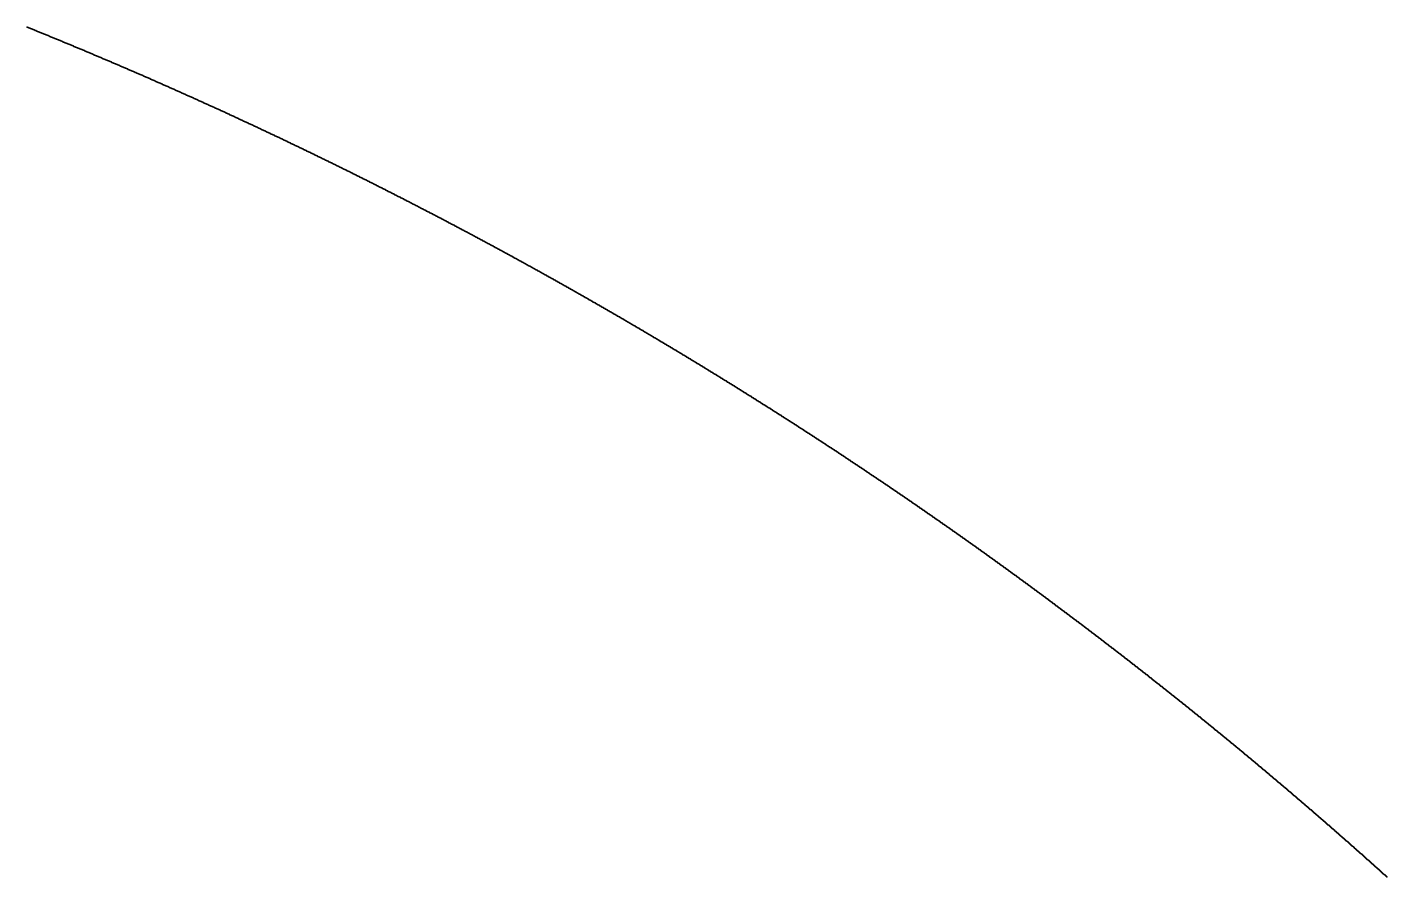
# Model space of a CAD drawing. Header units: metres. Extents: x -98 to 49, y -90 to 91.
# Drawn here: x 18.41 to 32.93, y 36.51 to 45.59 of the extents above; entities that cross this region are included whole.
import ezdxf

# ---------------------------------------------------------------- set-up
doc = ezdxf.new("R2010")
doc.units = ezdxf.units.M

msp = doc.modelspace()

# ---------------------------------------------------------------- linework, layer by layer
for p in [(18.408, 45.591), (18.418, 45.587), (18.427, 45.584), (18.436, 45.58), (18.445, 45.576), (18.455, 45.572), (18.464, 45.569), (18.473, 45.565), (18.482, 45.561), (18.492, 45.557), (18.501, 45.554), (18.51, 45.55), (18.519, 45.546), (18.529, 45.542), (18.538, 45.539), (18.547, 45.535), (18.557, 45.531), (18.566, 45.527), (18.575, 45.523), (18.584, 45.52), (18.594, 45.516), (18.603, 45.512), (18.612, 45.508), (18.621, 45.505), (18.631, 45.501), (18.64, 45.497), (18.649, 45.493), (18.658, 45.489), (18.668, 45.486), (18.677, 45.482), (18.686, 45.478), (18.695, 45.474), (18.705, 45.47), (18.714, 45.467), (18.723, 45.463), (18.732, 45.459), (18.742, 45.455), (18.751, 45.451), (18.76, 45.447), (18.769, 45.444), (18.779, 45.44), (18.788, 45.436), (18.797, 45.432), (18.806, 45.428), (18.815, 45.425), (18.825, 45.421), (18.834, 45.417), (18.843, 45.413), (18.852, 45.409), (18.862, 45.405), (18.871, 45.402), (18.88, 45.398), (18.889, 45.394), (18.899, 45.39), (18.908, 45.386), (18.917, 45.382), (18.926, 45.379), (18.935, 45.375), (18.945, 45.371), (18.954, 45.367), (18.963, 45.363), (18.972, 45.359), (18.982, 45.355), (18.991, 45.352), (19, 45.348), (19.009, 45.344), (19.019, 45.34), (19.028, 45.336), (19.037, 45.332), (19.046, 45.328), (19.055, 45.324), (19.065, 45.321), (19.074, 45.317), (19.083, 45.313), (19.092, 45.309), (19.101, 45.305), (19.111, 45.301), (19.12, 45.297), (19.129, 45.293), (19.138, 45.289), (19.148, 45.286), (19.157, 45.282), (19.166, 45.278), (19.175, 45.274), (19.184, 45.27), (19.194, 45.266), (19.203, 45.262), (19.212, 45.258), (19.221, 45.254), (19.23, 45.25), (19.24, 45.247), (19.249, 45.243), (19.258, 45.239), (19.267, 45.235), (19.276, 45.231), (19.286, 45.227), (19.295, 45.223), (19.304, 45.219), (19.313, 45.215), (19.322, 45.211), (19.332, 45.207), (19.341, 45.203), (19.35, 45.199), (19.359, 45.196), (19.368, 45.192), (19.378, 45.188), (19.387, 45.184), (19.396, 45.18), (19.405, 45.176), (19.414, 45.172), (19.423, 45.168), (19.433, 45.164), (19.442, 45.16), (19.451, 45.156), (19.46, 45.152), (19.469, 45.148), (19.479, 45.144), (19.488, 45.14), (19.497, 45.136), (19.506, 45.132), (19.515, 45.128), (19.524, 45.124), (19.534, 45.12), (19.543, 45.116), (19.552, 45.112), (19.561, 45.108), (19.57, 45.105), (19.579, 45.101), (19.589, 45.097), (19.598, 45.093), (19.607, 45.089), (19.616, 45.085), (19.625, 45.081), (19.635, 45.077), (19.644, 45.073), (19.653, 45.069), (19.662, 45.065), (19.671, 45.061), (19.68, 45.057), (19.689, 45.053), (19.699, 45.049), (19.708, 45.045), (19.717, 45.041), (19.726, 45.037), (19.735, 45.033), (19.744, 45.029), (19.754, 45.025), (19.763, 45.021), (19.772, 45.016), (19.781, 45.012), (19.79, 45.008), (19.799, 45.004), (19.809, 45), (19.818, 44.996), (19.827, 44.992), (19.836, 44.988), (19.845, 44.984), (19.854, 44.98), (19.863, 44.976), (19.873, 44.972), (19.882, 44.968), (19.891, 44.964), (19.9, 44.96), (19.909, 44.956), (19.918, 44.952), (19.927, 44.948), (19.937, 44.944), (19.946, 44.94), (19.955, 44.936), (19.964, 44.932), (19.973, 44.928), (19.982, 44.924), (19.991, 44.919), (20.001, 44.915), (20.01, 44.911), (20.019, 44.907), (20.028, 44.903), (20.037, 44.899), (20.046, 44.895), (20.055, 44.891), (20.064, 44.887), (20.074, 44.883), (20.083, 44.879), (20.092, 44.875), (20.101, 44.871), (20.11, 44.866), (20.119, 44.862), (20.128, 44.858), (20.137, 44.854), (20.147, 44.85), (20.156, 44.846), (20.165, 44.842), (20.174, 44.838), (20.183, 44.834), (20.192, 44.83), (20.201, 44.825), (20.21, 44.821), (20.22, 44.817), (20.229, 44.813), (20.238, 44.809), (20.247, 44.805), (20.256, 44.801), (20.265, 44.797), (20.274, 44.793), (20.283, 44.788), (20.292, 44.784), (20.302, 44.78), (20.311, 44.776), (20.32, 44.772), (20.329, 44.768), (20.338, 44.764), (20.347, 44.759), (20.356, 44.755), (20.365, 44.751), (20.374, 44.747), (20.383, 44.743), (20.393, 44.739), (20.402, 44.735), (20.411, 44.73), (20.42, 44.726), (20.429, 44.722), (20.438, 44.718), (20.447, 44.714), (20.456, 44.71), (20.465, 44.706), (20.474, 44.701), (20.483, 44.697), (20.493, 44.693), (20.502, 44.689), (20.511, 44.685), (20.52, 44.681), (20.529, 44.676), (20.538, 44.672), (20.547, 44.668), (20.556, 44.664), (20.565, 44.66), (20.574, 44.655), (20.583, 44.651), (20.592, 44.647), (20.602, 44.643), (20.611, 44.639), (20.62, 44.635), (20.629, 44.63), (20.638, 44.626), (20.647, 44.622), (20.656, 44.618), (20.665, 44.614), (20.674, 44.609), (20.683, 44.605), (20.692, 44.601), (20.701, 44.597), (20.71, 44.592), (20.72, 44.588), (20.729, 44.584), (20.738, 44.58), (20.747, 44.576), (20.756, 44.571), (20.765, 44.567), (20.774, 44.563), (20.783, 44.559), (20.792, 44.555), (20.801, 44.55), (20.81, 44.546), (20.819, 44.542), (20.828, 44.538), (20.837, 44.533), (20.846, 44.529), (20.855, 44.525), (20.865, 44.521), (20.874, 44.516), (20.883, 44.512), (20.892, 44.508), (20.901, 44.504), (20.91, 44.499), (20.919, 44.495), (20.928, 44.491), (20.937, 44.487), (20.946, 44.482), (20.955, 44.478), (20.964, 44.474), (20.973, 44.47), (20.982, 44.465), (20.991, 44.461), (21, 44.457), (21.009, 44.452), (21.018, 44.448), (21.027, 44.444), (21.036, 44.44), (21.045, 44.435), (21.054, 44.431), (21.063, 44.427), (21.073, 44.423), (21.082, 44.418), (21.091, 44.414), (21.1, 44.41), (21.109, 44.405), (21.118, 44.401), (21.127, 44.397), (21.136, 44.393), (21.145, 44.388), (21.154, 44.384), (21.163, 44.38), (21.172, 44.375), (21.181, 44.371), (21.19, 44.367), (21.199, 44.362), (21.208, 44.358), (21.217, 44.354), (21.226, 44.349), (21.235, 44.345), (21.244, 44.341), (21.253, 44.336), (21.262, 44.332), (21.271, 44.328), (21.28, 44.323), (21.289, 44.319), (21.298, 44.315), (21.307, 44.311), (21.316, 44.306), (21.325, 44.302), (21.334, 44.297), (21.343, 44.293), (21.352, 44.289), (21.361, 44.284), (21.37, 44.28), (21.379, 44.276), (21.388, 44.271), (21.397, 44.267), (21.406, 44.263), (21.415, 44.258), (21.424, 44.254), (21.433, 44.25), (21.442, 44.245), (21.451, 44.241), (21.46, 44.237), (21.469, 44.232), (21.478, 44.228), (21.487, 44.223), (21.496, 44.219), (21.505, 44.215), (21.514, 44.21), (21.523, 44.206), (21.532, 44.202), (21.541, 44.197), (21.55, 44.193), (21.559, 44.188), (21.568, 44.184), (21.577, 44.18), (21.586, 44.175), (21.595, 44.171), (21.604, 44.167), (21.613, 44.162), (21.622, 44.158), (21.631, 44.153), (21.64, 44.149), (21.649, 44.145), (21.658, 44.14), (21.667, 44.136), (21.676, 44.131), (21.685, 44.127), (21.694, 44.122), (21.703, 44.118), (21.712, 44.114), (21.721, 44.109), (21.73, 44.105), (21.739, 44.1), (21.748, 44.096), (21.757, 44.092), (21.766, 44.087), (21.774, 44.083), (21.783, 44.078), (21.792, 44.074), (21.801, 44.069), (21.81, 44.065), (21.819, 44.061), (21.828, 44.056), (21.837, 44.052), (21.846, 44.047), (21.855, 44.043), (21.864, 44.038), (21.873, 44.034), (21.882, 44.029), (21.891, 44.025), (21.9, 44.021), (21.909, 44.016), (21.918, 44.012), (21.927, 44.007), (21.936, 44.003), (21.945, 43.998), (21.954, 43.994), (21.963, 43.989), (21.971, 43.985), (21.98, 43.98), (21.989, 43.976), (21.998, 43.971), (22.007, 43.967), (22.016, 43.962), (22.025, 43.958), (22.034, 43.954), (22.043, 43.949), (22.052, 43.945), (22.061, 43.94), (22.07, 43.936), (22.079, 43.931), (22.088, 43.927), (22.097, 43.922), (22.106, 43.918), (22.115, 43.913), (22.123, 43.909), (22.132, 43.904), (22.141, 43.9), (22.15, 43.895), (22.159, 43.891), (22.168, 43.886), (22.177, 43.882), (22.186, 43.877), (22.195, 43.873), (22.204, 43.868), (22.213, 43.864), (22.222, 43.859), (22.231, 43.855), (22.239, 43.85), (22.248, 43.845), (22.257, 43.841), (22.266, 43.836), (22.275, 43.832), (22.284, 43.827), (22.293, 43.823), (22.302, 43.818), (22.311, 43.814), (22.32, 43.809), (22.329, 43.805), (22.337, 43.8), (22.346, 43.796), (22.355, 43.791), (22.364, 43.786), (22.373, 43.782), (22.382, 43.777), (22.391, 43.773), (22.4, 43.768), (22.409, 43.764), (22.418, 43.759), (22.427, 43.755), (22.435, 43.75), (22.444, 43.745), (22.453, 43.741), (22.462, 43.736), (22.471, 43.732), (22.48, 43.727), (22.489, 43.723), (22.498, 43.718), (22.507, 43.713), (22.515, 43.709), (22.524, 43.704), (22.533, 43.7), (22.542, 43.695), (22.551, 43.691), (22.56, 43.686), (22.569, 43.681), (22.578, 43.677), (22.587, 43.672), (22.595, 43.668), (22.604, 43.663), (22.613, 43.658), (22.622, 43.654), (22.631, 43.649), (22.64, 43.645), (22.649, 43.64), (22.658, 43.635), (22.666, 43.631), (22.675, 43.626), (22.684, 43.622), (22.693, 43.617), (22.702, 43.612), (22.711, 43.608), (22.72, 43.603), (22.729, 43.598), (22.737, 43.594), (22.746, 43.589), (22.755, 43.585), (22.764, 43.58), (22.773, 43.575), (22.782, 43.571), (22.791, 43.566), (22.799, 43.561), (22.808, 43.557), (22.817, 43.552), (22.826, 43.548), (22.835, 43.543), (22.844, 43.538), (22.853, 43.534), (22.861, 43.529), (22.87, 43.524), (22.879, 43.52), (22.888, 43.515), (22.897, 43.51), (22.906, 43.506), (22.914, 43.501), (22.923, 43.496), (22.932, 43.492), (22.941, 43.487), (22.95, 43.482), (22.959, 43.478), (22.968, 43.473), (22.976, 43.468), (22.985, 43.464), (22.994, 43.459), (23.003, 43.454), (23.012, 43.45), (23.021, 43.445), (23.029, 43.44), (23.038, 43.436), (23.047, 43.431), (23.056, 43.426), (23.065, 43.422), (23.074, 43.417), (23.082, 43.412), (23.091, 43.407), (23.1, 43.403), (23.109, 43.398), (23.118, 43.393), (23.127, 43.389), (23.135, 43.384), (23.144, 43.379), (23.153, 43.375), (23.162, 43.37), (23.171, 43.365), (23.179, 43.36), (23.188, 43.356), (23.197, 43.351), (23.206, 43.346), (23.215, 43.342), (23.224, 43.337), (23.232, 43.332), (23.241, 43.327), (23.25, 43.323), (23.259, 43.318), (23.268, 43.313), (23.276, 43.308), (23.285, 43.304), (23.294, 43.299), (23.303, 43.294), (23.312, 43.29), (23.32, 43.285), (23.329, 43.28), (23.338, 43.275), (23.347, 43.271), (23.356, 43.266), (23.364, 43.261), (23.373, 43.256), (23.382, 43.252), (23.391, 43.247), (23.4, 43.242), (23.408, 43.237), (23.417, 43.232), (23.426, 43.228), (23.435, 43.223), (23.444, 43.218), (23.452, 43.213), (23.461, 43.209), (23.47, 43.204), (23.479, 43.199), (23.488, 43.194), (23.496, 43.19), (23.505, 43.185), (23.514, 43.18), (23.523, 43.175), (23.531, 43.17), (23.54, 43.166), (23.549, 43.161), (23.558, 43.156), (23.567, 43.151), (23.575, 43.146), (23.584, 43.142), (23.593, 43.137), (23.602, 43.132), (23.61, 43.127), (23.619, 43.122), (23.628, 43.118), (23.637, 43.113), (23.645, 43.108), (23.654, 43.103), (23.663, 43.098), (23.672, 43.094), (23.681, 43.089), (23.689, 43.084), (23.698, 43.079), (23.707, 43.074), (23.716, 43.07), (23.724, 43.065), (23.733, 43.06), (23.742, 43.055), (23.751, 43.05), (23.759, 43.045), (23.768, 43.041), (23.777, 43.036), (23.786, 43.031), (23.794, 43.026), (23.803, 43.021), (23.812, 43.016), (23.821, 43.012), (23.829, 43.007), (23.838, 43.002), (23.847, 42.997), (23.856, 42.992), (23.864, 42.987), (23.873, 42.982), (23.882, 42.978), (23.891, 42.973), (23.899, 42.968), (23.908, 42.963), (23.917, 42.958), (23.925, 42.953), (23.934, 42.948), (23.943, 42.944), (23.952, 42.939), (23.96, 42.934), (23.969, 42.929), (23.978, 42.924), (23.987, 42.919), (23.995, 42.914), (24.004, 42.909), (24.013, 42.905), (24.022, 42.9), (24.03, 42.895), (24.039, 42.89), (24.048, 42.885), (24.056, 42.88), (24.065, 42.875), (24.074, 42.87), (24.083, 42.865), (24.091, 42.861), (24.1, 42.856), (24.109, 42.851), (24.117, 42.846), (24.126, 42.841), (24.135, 42.836), (24.144, 42.831), (24.152, 42.826), (24.161, 42.821), (24.17, 42.816), (24.178, 42.811), (24.187, 42.807), (24.196, 42.802), (24.205, 42.797), (24.213, 42.792), (24.222, 42.787), (24.231, 42.782), (24.239, 42.777), (24.248, 42.772), (24.257, 42.767), (24.265, 42.762), (24.274, 42.757), (24.283, 42.752), (24.291, 42.747), (24.3, 42.742), (24.309, 42.737), (24.318, 42.733), (24.326, 42.728), (24.335, 42.723), (24.344, 42.718), (24.352, 42.713), (24.361, 42.708), (24.37, 42.703), (24.378, 42.698), (24.387, 42.693), (24.396, 42.688), (24.404, 42.683), (24.413, 42.678), (24.422, 42.673), (24.43, 42.668), (24.439, 42.663), (24.448, 42.658), (24.456, 42.653), (24.465, 42.648), (24.474, 42.643), (24.483, 42.638), (24.491, 42.633), (24.5, 42.628), (24.509, 42.623), (24.517, 42.618), (24.526, 42.613), (24.535, 42.608), (24.543, 42.603), (24.552, 42.598), (24.561, 42.593), (24.569, 42.588), (24.578, 42.583), (24.586, 42.578), (24.595, 42.573), (24.604, 42.568), (24.612, 42.563), (24.621, 42.558), (24.63, 42.553), (24.638, 42.548), (24.647, 42.543), (24.656, 42.538), (24.664, 42.533), (24.673, 42.528), (24.682, 42.523), (24.69, 42.518), (24.699, 42.513), (24.708, 42.508), (24.716, 42.503), (24.725, 42.498), (24.734, 42.493), (24.742, 42.488), (24.751, 42.483), (24.759, 42.478), (24.768, 42.473), (24.777, 42.468), (24.785, 42.463), (24.794, 42.458), (24.803, 42.453), (24.811, 42.448), (24.82, 42.443), (24.829, 42.438), (24.837, 42.433), (24.846, 42.428), (24.854, 42.423), (24.863, 42.417), (24.872, 42.412), (24.88, 42.407), (24.889, 42.402), (24.898, 42.397), (24.906, 42.392), (24.915, 42.387), (24.923, 42.382), (24.932, 42.377), (24.941, 42.372), (24.949, 42.367), (24.958, 42.362), (24.966, 42.357), (24.975, 42.352), (24.984, 42.347), (24.992, 42.341), (25.001, 42.336), (25.01, 42.331), (25.018, 42.326), (25.027, 42.321), (25.035, 42.316), (25.044, 42.311), (25.053, 42.306), (25.061, 42.301), (25.07, 42.296), (25.078, 42.291), (25.087, 42.285), (25.096, 42.28), (25.104, 42.275), (25.113, 42.27), (25.121, 42.265), (25.13, 42.26), (25.139, 42.255), (25.147, 42.25), (25.156, 42.245), (25.164, 42.239), (25.173, 42.234), (25.182, 42.229), (25.19, 42.224), (25.199, 42.219), (25.207, 42.214), (25.216, 42.209), (25.224, 42.204), (25.233, 42.198), (25.242, 42.193), (25.25, 42.188), (25.259, 42.183), (25.267, 42.178), (25.276, 42.173), (25.284, 42.168), (25.293, 42.162), (25.302, 42.157), (25.31, 42.152), (25.319, 42.147), (25.327, 42.142), (25.336, 42.137), (25.344, 42.132), (25.353, 42.126), (25.362, 42.121), (25.37, 42.116), (25.379, 42.111), (25.387, 42.106), (25.396, 42.101), (25.404, 42.095), (25.413, 42.09), (25.422, 42.085), (25.43, 42.08), (25.439, 42.075), (25.447, 42.07), (25.456, 42.064), (25.464, 42.059), (25.473, 42.054), (25.481, 42.049), (25.49, 42.044), (25.499, 42.039), (25.507, 42.033), (25.516, 42.028), (25.524, 42.023), (25.533, 42.018), (25.541, 42.013), (25.55, 42.007), (25.558, 42.002), (25.567, 41.997), (25.575, 41.992), (25.584, 41.987), (25.593, 41.981), (25.601, 41.976), (25.61, 41.971), (25.618, 41.966), (25.627, 41.961), (25.635, 41.955), (25.644, 41.95), (25.652, 41.945), (25.661, 41.94), (25.669, 41.934), (25.678, 41.929), (25.686, 41.924), (25.695, 41.919), (25.703, 41.914), (25.712, 41.908), (25.72, 41.903), (25.729, 41.898), (25.738, 41.893), (25.746, 41.887), (25.755, 41.882), (25.763, 41.877), (25.772, 41.872), (25.78, 41.866), (25.789, 41.861), (25.797, 41.856), (25.806, 41.851), (25.814, 41.845), (25.823, 41.84), (25.831, 41.835), (25.84, 41.83), (25.848, 41.824), (25.857, 41.819), (25.865, 41.814), (25.874, 41.809), (25.882, 41.803), (25.891, 41.798), (25.899, 41.793), (25.908, 41.788), (25.916, 41.782), (25.925, 41.777), (25.933, 41.772), (25.942, 41.767), (25.95, 41.761), (25.959, 41.756), (25.967, 41.751), (25.976, 41.745), (25.984, 41.74), (25.993, 41.735), (26.001, 41.73), (26.01, 41.724), (26.018, 41.719), (26.027, 41.714), (26.035, 41.708), (26.044, 41.703), (26.052, 41.698), (26.06, 41.692), (26.069, 41.687), (26.077, 41.682), (26.086, 41.677), (26.094, 41.671), (26.103, 41.666), (26.111, 41.661), (26.12, 41.655), (26.128, 41.65), (26.137, 41.645), (26.145, 41.639), (26.154, 41.634), (26.162, 41.629), (26.171, 41.623), (26.179, 41.618), (26.188, 41.613), (26.196, 41.607), (26.204, 41.602), (26.213, 41.597), (26.221, 41.591), (26.23, 41.586), (26.238, 41.581), (26.247, 41.575), (26.255, 41.57), (26.264, 41.565), (26.272, 41.559), (26.281, 41.554), (26.289, 41.549), (26.297, 41.543), (26.306, 41.538), (26.314, 41.533), (26.323, 41.527), (26.331, 41.522), (26.34, 41.517), (26.348, 41.511), (26.357, 41.506), (26.365, 41.501), (26.373, 41.495), (26.382, 41.49), (26.39, 41.484), (26.399, 41.479), (26.407, 41.474), (26.416, 41.468), (26.424, 41.463), (26.433, 41.458), (26.441, 41.452), (26.449, 41.447), (26.458, 41.442), (26.466, 41.436), (26.475, 41.431), (26.483, 41.425), (26.491, 41.42), (26.5, 41.415), (26.508, 41.409), (26.517, 41.404), (26.525, 41.398), (26.534, 41.393), (26.542, 41.388), (26.55, 41.382), (26.559, 41.377), (26.567, 41.371), (26.576, 41.366), (26.584, 41.361), (26.593, 41.355), (26.601, 41.35), (26.609, 41.344), (26.618, 41.339), (26.626, 41.334), (26.635, 41.328), (26.643, 41.323), (26.651, 41.317), (26.66, 41.312), (26.668, 41.306), (26.677, 41.301), (26.685, 41.296), (26.693, 41.29), (26.702, 41.285), (26.71, 41.279), (26.719, 41.274), (26.727, 41.268), (26.735, 41.263), (26.744, 41.258), (26.752, 41.252), (26.76, 41.247), (26.769, 41.241), (26.777, 41.236), (26.786, 41.23), (26.794, 41.225), (26.802, 41.219), (26.811, 41.214), (26.819, 41.209), (26.828, 41.203), (26.836, 41.198), (26.844, 41.192), (26.853, 41.187), (26.861, 41.181), (26.869, 41.176), (26.878, 41.17), (26.886, 41.165), (26.895, 41.159), (26.903, 41.154), (26.911, 41.148), (26.92, 41.143), (26.928, 41.138), (26.936, 41.132), (26.945, 41.127), (26.953, 41.121), (26.961, 41.116), (26.97, 41.11), (26.978, 41.105), (26.987, 41.099), (26.995, 41.094), (27.003, 41.088), (27.012, 41.083), (27.02, 41.077), (27.028, 41.072), (27.037, 41.066), (27.045, 41.061), (27.053, 41.055), (27.062, 41.05), (27.07, 41.044), (27.078, 41.039), (27.087, 41.033), (27.095, 41.028), (27.103, 41.022), (27.112, 41.017), (27.12, 41.011), (27.128, 41.006), (27.137, 41), (27.145, 40.995), (27.153, 40.989), (27.162, 40.984), (27.17, 40.978), (27.179, 40.972), (27.187, 40.967), (27.195, 40.961), (27.203, 40.956), (27.212, 40.95), (27.22, 40.945), (27.228, 40.939), (27.237, 40.934), (27.245, 40.928), (27.253, 40.923), (27.262, 40.917), (27.27, 40.912), (27.278, 40.906), (27.287, 40.9), (27.295, 40.895), (27.303, 40.889), (27.312, 40.884), (27.32, 40.878), (27.328, 40.873), (27.337, 40.867), (27.345, 40.862), (27.353, 40.856), (27.362, 40.85), (27.37, 40.845), (27.378, 40.839), (27.386, 40.834), (27.395, 40.828), (27.403, 40.823), (27.411, 40.817), (27.42, 40.811), (27.428, 40.806), (27.436, 40.8), (27.445, 40.795), (27.453, 40.789), (27.461, 40.784), (27.469, 40.778), (27.478, 40.772), (27.486, 40.767), (27.494, 40.761), (27.503, 40.756), (27.511, 40.75), (27.519, 40.744), (27.527, 40.739), (27.536, 40.733), (27.544, 40.728), (27.552, 40.722), (27.561, 40.716), (27.569, 40.711), (27.577, 40.705), (27.585, 40.7), (27.594, 40.694), (27.602, 40.688), (27.61, 40.683), (27.619, 40.677), (27.627, 40.672), (27.635, 40.666), (27.643, 40.66), (27.652, 40.655), (27.66, 40.649), (27.668, 40.643), (27.676, 40.638), (27.685, 40.632), (27.693, 40.627), (27.701, 40.621), (27.709, 40.615), (27.718, 40.61), (27.726, 40.604), (27.734, 40.598), (27.742, 40.593), (27.751, 40.587), (27.759, 40.581), (27.767, 40.576), (27.775, 40.57), (27.784, 40.564), (27.792, 40.559), (27.8, 40.553), (27.808, 40.548), (27.817, 40.542), (27.825, 40.536), (27.833, 40.531), (27.841, 40.525), (27.85, 40.519), (27.858, 40.514), (27.866, 40.508), (27.874, 40.502), (27.883, 40.497), (27.891, 40.491), (27.899, 40.485), (27.907, 40.48), (27.916, 40.474), (27.924, 40.468), (27.932, 40.463), (27.94, 40.457), (27.949, 40.451), (27.957, 40.445), (27.965, 40.44), (27.973, 40.434), (27.981, 40.428), (27.99, 40.423), (27.998, 40.417), (28.006, 40.411), (28.014, 40.406), (28.022, 40.4), (28.031, 40.394), (28.039, 40.389), (28.047, 40.383), (28.055, 40.377), (28.064, 40.371), (28.072, 40.366), (28.08, 40.36), (28.088, 40.354), (28.096, 40.349), (28.105, 40.343), (28.113, 40.337), (28.121, 40.331), (28.129, 40.326), (28.137, 40.32), (28.146, 40.314), (28.154, 40.309), (28.162, 40.303), (28.17, 40.297), (28.178, 40.291), (28.187, 40.286), (28.195, 40.28), (28.203, 40.274), (28.211, 40.268), (28.219, 40.263), (28.228, 40.257), (28.236, 40.251), (28.244, 40.245), (28.252, 40.24), (28.26, 40.234), (28.268, 40.228), (28.277, 40.222), (28.285, 40.217), (28.293, 40.211), (28.301, 40.205), (28.309, 40.199), (28.318, 40.194), (28.326, 40.188), (28.334, 40.182), (28.342, 40.176), (28.35, 40.171), (28.358, 40.165), (28.367, 40.159), (28.375, 40.153), (28.383, 40.148), (28.391, 40.142), (28.399, 40.136), (28.407, 40.13), (28.416, 40.124), (28.424, 40.119), (28.432, 40.113), (28.44, 40.107), (28.448, 40.101), (28.456, 40.096), (28.464, 40.09), (28.473, 40.084), (28.481, 40.078), (28.489, 40.072), (28.497, 40.067), (28.505, 40.061), (28.513, 40.055), (28.522, 40.049), (28.53, 40.043), (28.538, 40.038), (28.546, 40.032), (28.554, 40.026), (28.562, 40.02), (28.57, 40.014), (28.578, 40.009), (28.587, 40.003), (28.595, 39.997), (28.603, 39.991), (28.611, 39.985), (28.619, 39.979), (28.627, 39.974), (28.635, 39.968), (28.644, 39.962), (28.652, 39.956), (28.66, 39.95), (28.668, 39.945), (28.676, 39.939), (28.684, 39.933), (28.692, 39.927), (28.7, 39.921), (28.709, 39.915), (28.717, 39.91), (28.725, 39.904), (28.733, 39.898), (28.741, 39.892), (28.749, 39.886), (28.757, 39.88), (28.765, 39.874), (28.773, 39.869), (28.782, 39.863), (28.79, 39.857), (28.798, 39.851), (28.806, 39.845), (28.814, 39.839), (28.822, 39.833), (28.83, 39.828), (28.838, 39.822), (28.846, 39.816), (28.854, 39.81), (28.863, 39.804), (28.871, 39.798), (28.879, 39.792), (28.887, 39.787), (28.895, 39.781), (28.903, 39.775), (28.911, 39.769), (28.919, 39.763), (28.927, 39.757), (28.935, 39.751), (28.943, 39.745), (28.952, 39.739), (28.96, 39.734), (28.968, 39.728), (28.976, 39.722), (28.984, 39.716), (28.992, 39.71), (29, 39.704), (29.008, 39.698), (29.016, 39.692), (29.024, 39.686), (29.032, 39.68), (29.04, 39.675), (29.048, 39.669), (29.056, 39.663), (29.065, 39.657), (29.073, 39.651), (29.081, 39.645), (29.089, 39.639), (29.097, 39.633), (29.105, 39.627), (29.113, 39.621), (29.121, 39.615), (29.129, 39.61), (29.137, 39.604), (29.145, 39.598), (29.153, 39.592), (29.161, 39.586), (29.169, 39.58), (29.177, 39.574), (29.185, 39.568), (29.193, 39.562), (29.201, 39.556), (29.209, 39.55), (29.218, 39.544), (29.226, 39.538), (29.234, 39.532), (29.242, 39.526), (29.25, 39.52), (29.258, 39.515), (29.266, 39.509), (29.274, 39.503), (29.282, 39.497), (29.29, 39.491), (29.298, 39.485), (29.306, 39.479), (29.314, 39.473), (29.322, 39.467), (29.33, 39.461), (29.338, 39.455), (29.346, 39.449), (29.354, 39.443), (29.362, 39.437), (29.37, 39.431), (29.378, 39.425), (29.386, 39.419), (29.394, 39.413), (29.402, 39.407), (29.41, 39.401), (29.418, 39.395), (29.426, 39.389), (29.434, 39.383), (29.442, 39.377), (29.45, 39.371), (29.458, 39.365), (29.466, 39.359), (29.474, 39.353), (29.482, 39.347), (29.49, 39.341), (29.498, 39.335), (29.506, 39.329), (29.514, 39.323), (29.522, 39.317), (29.53, 39.311), (29.538, 39.305), (29.546, 39.299), (29.554, 39.293), (29.562, 39.287), (29.57, 39.281), (29.578, 39.275), (29.586, 39.269), (29.594, 39.263), (29.602, 39.257), (29.61, 39.251), (29.618, 39.245), (29.626, 39.239), (29.634, 39.233), (29.642, 39.227), (29.65, 39.221), (29.658, 39.215), (29.666, 39.209), (29.674, 39.203), (29.682, 39.197), (29.69, 39.191), (29.698, 39.185), (29.706, 39.179), (29.714, 39.173), (29.722, 39.167), (29.73, 39.161), (29.738, 39.155), (29.746, 39.149), (29.754, 39.143), (29.762, 39.136), (29.77, 39.13), (29.777, 39.124), (29.785, 39.118), (29.793, 39.112), (29.801, 39.106), (29.809, 39.1), (29.817, 39.094), (29.825, 39.088), (29.833, 39.082), (29.841, 39.076), (29.849, 39.07), (29.857, 39.064), (29.865, 39.058), (29.873, 39.052), (29.881, 39.045), (29.889, 39.039), (29.897, 39.033), (29.905, 39.027), (29.913, 39.021), (29.921, 39.015), (29.928, 39.009), (29.936, 39.003), (29.944, 38.997), (29.952, 38.991), (29.96, 38.985), (29.968, 38.979), (29.976, 38.972), (29.984, 38.966), (29.992, 38.96), (30, 38.954), (30.008, 38.948), (30.016, 38.942), (30.024, 38.936), (30.031, 38.93), (30.039, 38.924), (30.047, 38.918), (30.055, 38.911), (30.063, 38.905), (30.071, 38.899), (30.079, 38.893), (30.087, 38.887), (30.095, 38.881), (30.103, 38.875), (30.111, 38.869), (30.118, 38.862), (30.126, 38.856), (30.134, 38.85), (30.142, 38.844), (30.15, 38.838), (30.158, 38.832), (30.166, 38.826), (30.174, 38.82), (30.182, 38.813), (30.19, 38.807), (30.197, 38.801), (30.205, 38.795), (30.213, 38.789), (30.221, 38.783), (30.229, 38.777), (30.237, 38.77), (30.245, 38.764), (30.253, 38.758), (30.261, 38.752), (30.268, 38.746), (30.276, 38.74), (30.284, 38.733), (30.292, 38.727), (30.3, 38.721), (30.308, 38.715), (30.316, 38.709), (30.324, 38.703), (30.331, 38.696), (30.339, 38.69), (30.347, 38.684), (30.355, 38.678), (30.363, 38.672), (30.371, 38.666), (30.379, 38.659), (30.386, 38.653), (30.394, 38.647), (30.402, 38.641), (30.41, 38.635), (30.418, 38.629), (30.426, 38.622), (30.434, 38.616), (30.441, 38.61), (30.449, 38.604), (30.457, 38.598), (30.465, 38.591), (30.473, 38.585), (30.481, 38.579), (30.489, 38.573), (30.496, 38.567), (30.504, 38.56), (30.512, 38.554), (30.52, 38.548), (30.528, 38.542), (30.536, 38.536), (30.543, 38.529), (30.551, 38.523), (30.559, 38.517), (30.567, 38.511), (30.575, 38.505), (30.583, 38.498), (30.59, 38.492), (30.598, 38.486), (30.606, 38.48), (30.614, 38.473), (30.622, 38.467), (30.63, 38.461), (30.637, 38.455), (30.645, 38.448), (30.653, 38.442), (30.661, 38.436), (30.669, 38.43), (30.676, 38.424), (30.684, 38.417), (30.692, 38.411), (30.7, 38.405), (30.708, 38.399), (30.716, 38.392), (30.723, 38.386), (30.731, 38.38), (30.739, 38.374), (30.747, 38.367), (30.755, 38.361), (30.762, 38.355), (30.77, 38.349), (30.778, 38.342), (30.786, 38.336), (30.794, 38.33), (30.801, 38.324), (30.809, 38.317), (30.817, 38.311), (30.825, 38.305), (30.832, 38.298), (30.84, 38.292), (30.848, 38.286), (30.856, 38.28), (30.864, 38.273), (30.871, 38.267), (30.879, 38.261), (30.887, 38.255), (30.895, 38.248), (30.903, 38.242), (30.91, 38.236), (30.918, 38.229), (30.926, 38.223), (30.934, 38.217), (30.941, 38.211), (30.949, 38.204), (30.957, 38.198), (30.965, 38.192), (30.972, 38.185), (30.98, 38.179), (30.988, 38.173), (30.996, 38.166), (31.004, 38.16), (31.011, 38.154), (31.019, 38.148), (31.027, 38.141), (31.035, 38.135), (31.042, 38.129), (31.05, 38.122), (31.058, 38.116), (31.066, 38.11), (31.073, 38.103), (31.081, 38.097), (31.089, 38.091), (31.097, 38.084), (31.104, 38.078), (31.112, 38.072), (31.12, 38.065), (31.128, 38.059), (31.135, 38.053), (31.143, 38.046), (31.151, 38.04), (31.158, 38.034), (31.166, 38.027), (31.174, 38.021), (31.182, 38.015), (31.189, 38.008), (31.197, 38.002), (31.205, 37.996), (31.213, 37.989), (31.22, 37.983), (31.228, 37.977), (31.236, 37.97), (31.243, 37.964), (31.251, 37.958), (31.259, 37.951), (31.267, 37.945), (31.274, 37.938), (31.282, 37.932), (31.29, 37.926), (31.297, 37.919), (31.305, 37.913), (31.313, 37.907), (31.321, 37.9), (31.328, 37.894), (31.336, 37.888), (31.344, 37.881), (31.351, 37.875), (31.359, 37.868), (31.367, 37.862), (31.375, 37.856), (31.382, 37.849), (31.39, 37.843), (31.398, 37.837), (31.405, 37.83), (31.413, 37.824), (31.421, 37.817), (31.428, 37.811), (31.436, 37.805), (31.444, 37.798), (31.451, 37.792), (31.459, 37.785), (31.467, 37.779), (31.475, 37.773), (31.482, 37.766), (31.49, 37.76), (31.498, 37.753), (31.505, 37.747), (31.513, 37.741), (31.521, 37.734), (31.528, 37.728), (31.536, 37.721), (31.544, 37.715), (31.551, 37.708), (31.559, 37.702), (31.567, 37.696), (31.574, 37.689), (31.582, 37.683), (31.59, 37.676), (31.597, 37.67), (31.605, 37.664), (31.613, 37.657), (31.62, 37.651), (31.628, 37.644), (31.636, 37.638), (31.643, 37.631), (31.651, 37.625), (31.659, 37.619), (31.666, 37.612), (31.674, 37.606), (31.681, 37.599), (31.689, 37.593), (31.697, 37.586), (31.704, 37.58), (31.712, 37.573), (31.72, 37.567), (31.727, 37.561), (31.735, 37.554), (31.743, 37.548), (31.75, 37.541), (31.758, 37.535), (31.765, 37.528), (31.773, 37.522), (31.781, 37.515), (31.788, 37.509), (31.796, 37.502), (31.804, 37.496), (31.811, 37.489), (31.819, 37.483), (31.826, 37.476), (31.834, 37.47), (31.842, 37.464), (31.849, 37.457), (31.857, 37.451), (31.865, 37.444), (31.872, 37.438), (31.88, 37.431), (31.887, 37.425), (31.895, 37.418), (31.903, 37.412), (31.91, 37.405), (31.918, 37.399), (31.925, 37.392), (31.933, 37.386), (31.941, 37.379), (31.948, 37.373), (31.956, 37.366), (31.963, 37.36), (31.971, 37.353), (31.979, 37.347), (31.986, 37.34), (31.994, 37.334), (32.001, 37.327), (32.009, 37.321), (32.017, 37.314), (32.024, 37.308), (32.032, 37.301), (32.039, 37.295), (32.047, 37.288), (32.055, 37.282), (32.062, 37.275), (32.07, 37.269), (32.077, 37.262), (32.085, 37.256), (32.092, 37.249), (32.1, 37.242), (32.108, 37.236), (32.115, 37.229), (32.123, 37.223), (32.13, 37.216), (32.138, 37.21), (32.145, 37.203), (32.153, 37.197), (32.161, 37.19), (32.168, 37.184), (32.176, 37.177), (32.183, 37.171), (32.191, 37.164), (32.198, 37.157), (32.206, 37.151), (32.213, 37.144), (32.221, 37.138), (32.229, 37.131), (32.236, 37.125), (32.244, 37.118), (32.251, 37.112), (32.259, 37.105), (32.266, 37.099), (32.274, 37.092), (32.281, 37.085), (32.289, 37.079), (32.296, 37.072), (32.304, 37.066), (32.312, 37.059), (32.319, 37.053), (32.327, 37.046), (32.334, 37.039), (32.342, 37.033), (32.349, 37.026), (32.357, 37.02), (32.364, 37.013), (32.372, 37.006), (32.379, 37), (32.387, 36.993), (32.394, 36.987), (32.402, 36.98), (32.409, 36.974), (32.417, 36.967), (32.424, 36.96), (32.432, 36.954), (32.439, 36.947), (32.447, 36.941), (32.455, 36.934), (32.462, 36.927), (32.47, 36.921), (32.477, 36.914), (32.485, 36.908), (32.492, 36.901), (32.5, 36.894), (32.507, 36.888), (32.515, 36.881), (32.522, 36.875), (32.53, 36.868), (32.537, 36.861), (32.545, 36.855), (32.552, 36.848), (32.56, 36.841), (32.567, 36.835), (32.575, 36.828), (32.582, 36.822), (32.589, 36.815), (32.597, 36.808), (32.604, 36.802), (32.612, 36.795), (32.619, 36.788), (32.627, 36.782), (32.634, 36.775), (32.642, 36.768), (32.649, 36.762), (32.657, 36.755), (32.664, 36.749), (32.672, 36.742), (32.679, 36.735), (32.687, 36.729), (32.694, 36.722), (32.702, 36.715), (32.709, 36.709), (32.717, 36.702), (32.724, 36.695), (32.731, 36.689), (32.739, 36.682), (32.746, 36.675), (32.754, 36.669), (32.761, 36.662), (32.769, 36.655), (32.776, 36.649), (32.784, 36.642), (32.791, 36.635), (32.799, 36.629), (32.806, 36.622), (32.813, 36.615), (32.821, 36.609), (32.828, 36.602), (32.836, 36.595), (32.843, 36.589), (32.851, 36.582), (32.858, 36.575), (32.866, 36.569), (32.873, 36.562), (32.88, 36.555), (32.888, 36.549), (32.895, 36.542), (32.903, 36.535), (32.91, 36.529), (32.918, 36.522), (32.925, 36.515), (32.932, 36.508)]:
    msp.add_point(p)

doc.saveas('drawing.dxf')
